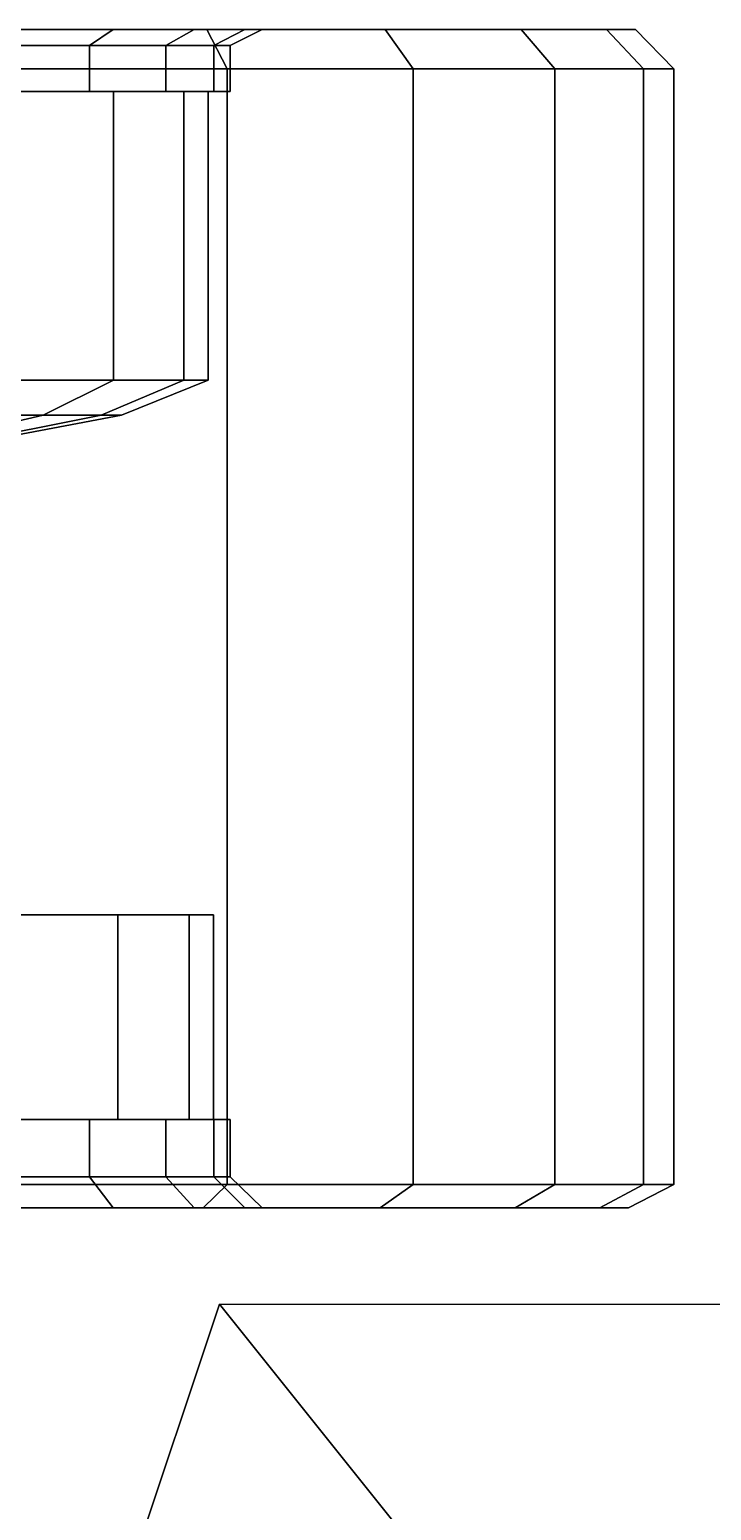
# Model space of a CAD drawing. Extents: x -11 to 118, y -54 to 30.
# Drawn here: x 14.93 to 18.79, y 21.83 to 30.22 of the extents above; entities that cross this region are included whole.
import ezdxf

# ---------------------------------------------------------------- set-up
doc = ezdxf.new("R2010")
doc.units = 0
doc.header["$MEASUREMENT"] = 0
for name, color, linetype in [('5', 5, 'CONTINUOUS'), ('CAR1', 7, 'CONTINUOUS'), ('TIRES', 19, 'CONTINUOUS')]:
    doc.layers.add(name, color=color, linetype=linetype)

msp = doc.modelspace()

# ---------------------------------------------------------------- linework, layer by layer
at = {"layer": '5', "linetype": 'Continuous'}
for points in [[(20, 18, 6), (16, 17, 6), (15, 20, 6), (16, 23, 6)], [(16, 23, 6), (16, 23, 5.5), (15, 20, 5.5), (15, 20, 6)], [(22, 23, 6), (22, 19, 6), (20, 18, 6), (16, 23, 6)]]:
    msp.add_3dface(points, dxfattribs=at)
at = {"layer": 'CAR1', "color": 7, "linetype": 'Continuous'}
for points in [[(14.6978, 30.1326, 2.5217), (14.6978, 29.8726, 2.5217), (15.2647, 29.8726, 2.9907), (15.2647, 30.1326, 2.9907)], [(15.2647, 30.1326, 7.0093), (15.2647, 29.8726, 7.0093), (14.6978, 29.8726, 7.4783), (14.6978, 30.1326, 7.4783)], [(15.2647, 30.1326, 2.9907), (15.2647, 29.8726, 2.9907), (15.6972, 29.8726, 3.5859), (15.6972, 30.1326, 3.5859)], [(15.6972, 30.1326, 6.4141), (15.6972, 29.8726, 6.4141), (15.2647, 29.8726, 7.0093), (15.2647, 30.1326, 7.0093)], [(15.6972, 30.1326, 3.5859), (15.6972, 29.8726, 3.5859), (15.968, 29.8726, 4.27), (15.968, 30.1326, 4.27)], [(15.968, 30.1326, 5.73), (15.968, 29.8726, 5.73), (15.6972, 29.8726, 6.4141), (15.6972, 30.1326, 6.4141)], [(15.968, 30.1326, 4.27), (15.968, 29.8726, 4.27), (16.0603, 29.8726, 5), (16.0603, 30.1326, 5)], [(16.0603, 30.1326, 5), (16.0603, 29.8726, 5), (15.968, 29.8726, 5.73), (15.968, 30.1326, 5.73)], [(14.7775, 28.2364, 2.7256), (14.7775, 29.8726, 2.7256), (15.3994, 29.8726, 3.3475), (15.3994, 28.2364, 3.3475)], [(14.7775, 29.8726, 2.7256), (14.8503, 29.8726, 2.6253), (15.4997, 29.8726, 3.2747), (15.3994, 29.8726, 3.3475)], [(15.3994, 28.2364, 6.6525), (15.3994, 29.8726, 6.6525), (14.7775, 29.8726, 7.2744), (14.7775, 28.2364, 7.2744)], [(15.3994, 29.8726, 6.6525), (15.4997, 29.8726, 6.7253), (14.8503, 29.8726, 7.3747), (14.7775, 29.8726, 7.2744)], [(15.3994, 28.2364, 3.3475), (15.3994, 29.8726, 3.3475), (15.7987, 29.8726, 4.1312), (15.7987, 28.2364, 4.1312)], [(15.3994, 29.8726, 3.3475), (15.4997, 29.8726, 3.2747), (15.9166, 29.8726, 4.093), (15.7987, 29.8726, 4.1312)], [(15.7987, 28.2364, 5.8688), (15.7987, 29.8726, 5.8688), (15.3994, 29.8726, 6.6525), (15.3994, 28.2364, 6.6525)], [(15.7987, 29.8726, 5.8688), (15.9166, 29.8726, 5.907), (15.4997, 29.8726, 6.7253), (15.3994, 29.8726, 6.6525)], [(15.7987, 28.2364, 4.1312), (15.7987, 29.8726, 4.1312), (15.9363, 29.8726, 5), (15.9363, 28.2364, 5)], [(15.7987, 29.8726, 4.1312), (15.9166, 29.8726, 4.093), (16.0603, 29.8726, 5), (15.9363, 29.8726, 5)], [(15.9363, 28.2364, 5), (15.9363, 29.8726, 5), (15.7987, 29.8726, 5.8688), (15.7987, 28.2364, 5.8688)], [(15.9363, 29.8726, 5), (16.0603, 29.8726, 5), (15.9166, 29.8726, 5.907), (15.7987, 29.8726, 5.8688)], [(14.4884, 28.0378, 3.1234), (14.7775, 28.2364, 2.7256), (15.3994, 28.2364, 3.3475), (15.0016, 28.0378, 3.6366)], [(15.0016, 28.0378, 6.3634), (15.3994, 28.2364, 6.6525), (14.7775, 28.2364, 7.2744), (14.4884, 28.0378, 6.8766)], [(15.0016, 28.0378, 3.6366), (15.3994, 28.2364, 3.3475), (15.7987, 28.2364, 4.1312), (15.331, 28.0378, 4.2832)], [(15.331, 28.0378, 5.7168), (15.7987, 28.2364, 5.8688), (15.3994, 28.2364, 6.6525), (15.0016, 28.0378, 6.3634)], [(15.331, 28.0378, 4.2832), (15.7987, 28.2364, 4.1312), (15.9363, 28.2364, 5), (15.4446, 28.0378, 5)], [(15.4446, 28.0378, 5), (15.9363, 28.2364, 5), (15.7987, 28.2364, 5.8688), (15.331, 28.0378, 5.7168)], [(13.9899, 27.8771, 3.8095), (14.4884, 28.0378, 3.1234), (15.0016, 28.0378, 3.6366), (14.3155, 27.8771, 4.1351)], [(14.3155, 27.8771, 5.8649), (15.0016, 28.0378, 6.3634), (14.4884, 28.0378, 6.8766), (13.9899, 27.8771, 6.1905)], [(14.3155, 27.8771, 4.1351), (15.0016, 28.0378, 3.6366), (15.331, 28.0378, 4.2832), (14.5245, 27.8771, 4.5453)], [(14.5245, 27.8771, 5.4547), (15.331, 28.0378, 5.7168), (15.0016, 28.0378, 6.3634), (14.3155, 27.8771, 5.8649)], [(14.5245, 27.8771, 4.5453), (15.331, 28.0378, 4.2832), (15.4446, 28.0378, 5), (14.5965, 27.8771, 5)], [(14.5965, 27.8771, 5), (15.4446, 28.0378, 5), (15.331, 28.0378, 5.7168), (14.5245, 27.8771, 5.4547)], [(13.9458, 25.2053, 5.5963), (15.4245, 25.2053, 6.6707), (14.7957, 25.2053, 7.2995), (13.7213, 25.2053, 5.8208)], [(13.7213, 25.2053, 4.1792), (14.7957, 25.2053, 2.7005), (15.4245, 25.2053, 3.3293), (13.9458, 25.2053, 4.4037)], [(14.0899, 25.2053, 5.3135), (15.8282, 25.2053, 5.8783), (15.4245, 25.2053, 6.6707), (13.9458, 25.2053, 5.5963)], [(13.9458, 25.2053, 4.4037), (15.4245, 25.2053, 3.3293), (15.8282, 25.2053, 4.1217), (14.0899, 25.2053, 4.6865)], [(14.1396, 25.2053, 5), (15.9673, 25.2053, 5), (15.8282, 25.2053, 5.8783), (14.0899, 25.2053, 5.3135)], [(14.0899, 25.2053, 4.6865), (15.8282, 25.2053, 4.1217), (15.9673, 25.2053, 5), (14.1396, 25.2053, 5)], [(15.4245, 25.2053, 6.6707), (15.4245, 24.0468, 6.6707), (14.7957, 24.0468, 7.2995), (14.7957, 25.2053, 7.2995)], [(14.7957, 25.2053, 2.7005), (14.7957, 24.0468, 2.7005), (15.4245, 24.0468, 3.3293), (15.4245, 25.2053, 3.3293)], [(15.8282, 25.2053, 5.8783), (15.8282, 24.0468, 5.8783), (15.4245, 24.0468, 6.6707), (15.4245, 25.2053, 6.6707)], [(15.4245, 25.2053, 3.3293), (15.4245, 24.0468, 3.3293), (15.8282, 24.0468, 4.1217), (15.8282, 25.2053, 4.1217)], [(15.9673, 25.2053, 5), (15.9673, 24.0468, 5), (15.8282, 24.0468, 5.8783), (15.8282, 25.2053, 5.8783)], [(15.8282, 25.2053, 4.1217), (15.8282, 24.0468, 4.1217), (15.9673, 24.0468, 5), (15.9673, 25.2053, 5)], [(15.2647, 24.0468, 7.0093), (15.2647, 23.7205, 7.0093), (14.6978, 23.7205, 7.4783), (14.6978, 24.0468, 7.4783)], [(14.6978, 24.0468, 2.5217), (14.6978, 23.7205, 2.5217), (15.2647, 23.7205, 2.9907), (15.2647, 24.0468, 2.9907)], [(15.4245, 24.0468, 6.6707), (15.4997, 24.0468, 6.7253), (14.8503, 24.0468, 7.3747), (14.7957, 24.0468, 7.2995)], [(14.7957, 24.0468, 2.7005), (14.8503, 24.0468, 2.6253), (15.4997, 24.0468, 3.2747), (15.4245, 24.0468, 3.3293)], [(15.6972, 24.0468, 6.4141), (15.6972, 23.7205, 6.4141), (15.2647, 23.7205, 7.0093), (15.2647, 24.0468, 7.0093)], [(15.2647, 24.0468, 2.9907), (15.2647, 23.7205, 2.9907), (15.6972, 23.7205, 3.5859), (15.6972, 24.0468, 3.5859)], [(15.8282, 24.0468, 5.8783), (15.9166, 24.0468, 5.907), (15.4997, 24.0468, 6.7253), (15.4245, 24.0468, 6.6707)], [(15.4245, 24.0468, 3.3293), (15.4997, 24.0468, 3.2747), (15.9166, 24.0468, 4.093), (15.8282, 24.0468, 4.1217)], [(15.968, 24.0468, 5.73), (15.968, 23.7205, 5.73), (15.6972, 23.7205, 6.4141), (15.6972, 24.0468, 6.4141)], [(15.6972, 24.0468, 3.5859), (15.6972, 23.7205, 3.5859), (15.968, 23.7205, 4.27), (15.968, 24.0468, 4.27)], [(15.9673, 24.0468, 5), (16.0603, 24.0468, 5), (15.9166, 24.0468, 5.907), (15.8282, 24.0468, 5.8783)], [(15.8282, 24.0468, 4.1217), (15.9166, 24.0468, 4.093), (16.0603, 24.0468, 5), (15.9673, 24.0468, 5)], [(16.0603, 24.0468, 5), (16.0603, 23.7205, 5), (15.968, 23.7205, 5.73), (15.968, 24.0468, 5.73)], [(15.968, 24.0468, 4.27), (15.968, 23.7205, 4.27), (16.0603, 23.7205, 5), (16.0603, 24.0468, 5)]]:
    msp.add_3dface(points, dxfattribs=at)
at = {"layer": 'TIRES', "linetype": 'Continuous'}
for points in [[(14.7416, 30.2225, 0.0245), (14.0883, 30.2225, 2.0353), (14.7953, 30.2225, 2.368), (15.9282, 30.2225, 0.5828)], [(15.9282, 30.2225, 9.4172), (14.7953, 30.2225, 7.632), (14.0883, 30.2225, 7.9647), (14.7416, 30.2225, 9.9755)], [(14.7953, 30.2225, 2.368), (14.6978, 30.1326, 2.5217), (15.2647, 30.1326, 2.9907), (15.3974, 30.2225, 2.8661)], [(15.3974, 30.2225, 7.1339), (15.2647, 30.1326, 7.0093), (14.6978, 30.1326, 7.4783), (14.7953, 30.2225, 7.632)], [(14.8087, 30.0002, -0.1818), (14.7416, 30.2225, 0.0245), (15.9282, 30.2225, 0.5828), (16.0444, 30.0002, 0.3997)], [(16.0444, 30.0002, 9.6003), (15.9282, 30.2225, 9.4172), (14.7416, 30.2225, 9.9755), (14.8087, 30.0002, 10.1818)], [(15.9282, 30.2225, 0.5828), (14.7953, 30.2225, 2.368), (15.3974, 30.2225, 2.8661), (16.9387, 30.2225, 1.4187)], [(16.9387, 30.2225, 8.5813), (15.3974, 30.2225, 7.1339), (14.7953, 30.2225, 7.632), (15.9282, 30.2225, 9.4172)], [(15.3974, 30.2225, 2.8661), (15.2647, 30.1326, 2.9907), (15.6972, 30.1326, 3.5859), (15.8567, 30.2225, 3.4982)], [(15.8567, 30.2225, 6.5018), (15.6972, 30.1326, 6.4141), (15.2647, 30.1326, 7.0093), (15.3974, 30.2225, 7.1339)], [(16.9387, 30.2225, 1.4187), (15.3974, 30.2225, 2.8661), (15.8567, 30.2225, 3.4982), (17.7095, 30.2225, 2.4797)], [(17.7095, 30.2225, 7.5203), (15.8567, 30.2225, 6.5018), (15.3974, 30.2225, 7.1339), (16.9387, 30.2225, 8.5813)], [(15.8567, 30.2225, 3.4982), (15.6972, 30.1326, 3.5859), (15.968, 30.1326, 4.27), (16.1443, 30.2225, 4.2248)], [(16.1443, 30.2225, 5.7752), (15.968, 30.1326, 5.73), (15.6972, 30.1326, 6.4141), (15.8567, 30.2225, 6.5018)], [(17.7095, 30.2225, 2.4797), (15.8567, 30.2225, 3.4982), (16.1443, 30.2225, 4.2248), (18.1922, 30.2225, 3.699)], [(18.1922, 30.2225, 6.301), (16.1443, 30.2225, 5.7752), (15.8567, 30.2225, 6.5018), (17.7095, 30.2225, 7.5203)], [(16.0444, 30.0002, 0.3997), (15.9282, 30.2225, 0.5828), (16.9387, 30.2225, 1.4187), (17.0967, 30.0002, 1.2703)], [(17.0967, 30.0002, 8.7297), (16.9387, 30.2225, 8.5813), (15.9282, 30.2225, 9.4172), (16.0444, 30.0002, 9.6003)], [(16.1443, 30.2225, 4.2248), (15.968, 30.1326, 4.27), (16.0603, 30.1326, 5), (16.2423, 30.2225, 5)], [(16.2423, 30.2225, 5), (16.0603, 30.1326, 5), (15.968, 30.1326, 5.73), (16.1443, 30.2225, 5.7752)], [(18.1922, 30.2225, 3.699), (16.1443, 30.2225, 4.2248), (16.2423, 30.2225, 5), (18.3566, 30.2225, 5)], [(18.3566, 30.2225, 5), (16.2423, 30.2225, 5), (16.1443, 30.2225, 5.7752), (18.1922, 30.2225, 6.301)], [(17.0967, 30.0002, 1.2703), (16.9387, 30.2225, 1.4187), (17.7095, 30.2225, 2.4797), (17.8995, 30.0002, 2.3752)], [(17.8995, 30.0002, 7.6248), (17.7095, 30.2225, 7.5203), (16.9387, 30.2225, 8.5813), (17.0967, 30.0002, 8.7297)], [(17.8995, 30.0002, 2.3752), (17.7095, 30.2225, 2.4797), (18.1922, 30.2225, 3.699), (18.4023, 30.0002, 3.645)], [(18.4023, 30.0002, 6.355), (18.1922, 30.2225, 6.301), (17.7095, 30.2225, 7.5203), (17.8995, 30.0002, 7.6248)], [(18.4023, 30.0002, 3.645), (18.1922, 30.2225, 3.699), (18.3566, 30.2225, 5), (18.5734, 30.0002, 5)], [(18.5734, 30.0002, 5), (18.3566, 30.2225, 5), (18.1922, 30.2225, 6.301), (18.4023, 30.0002, 6.355)], [(14.8087, 23.678, -0.1818), (14.8087, 30.0002, -0.1818), (16.0444, 30.0002, 0.3997), (16.0444, 23.678, 0.3997)], [(16.0444, 23.678, 9.6003), (16.0444, 30.0002, 9.6003), (14.8087, 30.0002, 10.1818), (14.8087, 23.678, 10.1818)], [(16.0444, 23.678, 0.3997), (16.0444, 30.0002, 0.3997), (17.0967, 30.0002, 1.2703), (17.0967, 23.678, 1.2703)], [(17.0967, 23.678, 8.7297), (17.0967, 30.0002, 8.7297), (16.0444, 30.0002, 9.6003), (16.0444, 23.678, 9.6003)], [(17.0967, 23.678, 1.2703), (17.0967, 30.0002, 1.2703), (17.8995, 30.0002, 2.3752), (17.8995, 23.678, 2.3752)], [(17.8995, 23.678, 7.6248), (17.8995, 30.0002, 7.6248), (17.0967, 30.0002, 8.7297), (17.0967, 23.678, 8.7297)], [(17.8995, 23.678, 2.3752), (17.8995, 30.0002, 2.3752), (18.4023, 30.0002, 3.645), (18.4023, 23.678, 3.645)], [(18.4023, 23.678, 6.355), (18.4023, 30.0002, 6.355), (17.8995, 30.0002, 7.6248), (17.8995, 23.678, 7.6248)], [(18.4023, 23.678, 3.645), (18.4023, 30.0002, 3.645), (18.5734, 30.0002, 5), (18.5734, 23.678, 5)], [(18.5734, 23.678, 5), (18.5734, 30.0002, 5), (18.4023, 30.0002, 6.355), (18.4023, 23.678, 6.355)], [(15.2647, 23.7205, 7.0093), (15.3974, 23.5456, 7.1339), (14.7953, 23.5456, 7.632), (14.6978, 23.7205, 7.4783)], [(14.6978, 23.7205, 2.5217), (14.7953, 23.5456, 2.368), (15.3974, 23.5456, 2.8661), (15.2647, 23.7205, 2.9907)], [(15.9075, 23.5456, 9.3845), (16.0444, 23.678, 9.6003), (14.8087, 23.678, 10.1818), (14.7297, 23.5456, 9.9387)], [(14.7297, 23.5456, 0.0613), (14.8087, 23.678, -0.1818), (16.0444, 23.678, 0.3997), (15.9075, 23.5456, 0.6155)], [(15.6972, 23.7205, 6.4141), (15.8567, 23.5456, 6.5018), (15.3974, 23.5456, 7.1339), (15.2647, 23.7205, 7.0093)], [(15.2647, 23.7205, 2.9907), (15.3974, 23.5456, 2.8661), (15.8567, 23.5456, 3.4982), (15.6972, 23.7205, 3.5859)], [(15.968, 23.7205, 5.73), (16.1443, 23.5456, 5.7752), (15.8567, 23.5456, 6.5018), (15.6972, 23.7205, 6.4141)], [(15.6972, 23.7205, 3.5859), (15.8567, 23.5456, 3.4982), (16.1443, 23.5456, 4.2248), (15.968, 23.7205, 4.27)], [(16.9104, 23.5456, 8.5548), (17.0967, 23.678, 8.7297), (16.0444, 23.678, 9.6003), (15.9075, 23.5456, 9.3845)], [(15.9075, 23.5456, 0.6155), (16.0444, 23.678, 0.3997), (17.0967, 23.678, 1.2703), (16.9104, 23.5456, 1.4452)], [(16.0603, 23.7205, 5), (16.2423, 23.5456, 5), (16.1443, 23.5456, 5.7752), (15.968, 23.7205, 5.73)], [(15.968, 23.7205, 4.27), (16.1443, 23.5456, 4.2248), (16.2423, 23.5456, 5), (16.0603, 23.7205, 5)], [(17.6755, 23.5456, 7.5017), (17.8995, 23.678, 7.6248), (17.0967, 23.678, 8.7297), (16.9104, 23.5456, 8.5548)], [(16.9104, 23.5456, 1.4452), (17.0967, 23.678, 1.2703), (17.8995, 23.678, 2.3752), (17.6755, 23.5456, 2.4983)], [(18.1547, 23.5456, 6.2914), (18.4023, 23.678, 6.355), (17.8995, 23.678, 7.6248), (17.6755, 23.5456, 7.5017)], [(17.6755, 23.5456, 2.4983), (17.8995, 23.678, 2.3752), (18.4023, 23.678, 3.645), (18.1547, 23.5456, 3.7086)], [(18.3179, 23.5456, 5), (18.5734, 23.678, 5), (18.4023, 23.678, 6.355), (18.1547, 23.5456, 6.2914)], [(18.1547, 23.5456, 3.7086), (18.4023, 23.678, 3.645), (18.5734, 23.678, 5), (18.3179, 23.5456, 5)], [(14.7953, 23.5456, 7.632), (15.9075, 23.5456, 9.3845), (14.7297, 23.5456, 9.9387), (14.0883, 23.5456, 7.9647)], [(14.0883, 23.5456, 2.0353), (14.7297, 23.5456, 0.0613), (15.9075, 23.5456, 0.6155), (14.7953, 23.5456, 2.368)], [(15.3974, 23.5456, 7.1339), (16.9104, 23.5456, 8.5548), (15.9075, 23.5456, 9.3845), (14.7953, 23.5456, 7.632)], [(14.7953, 23.5456, 2.368), (15.9075, 23.5456, 0.6155), (16.9104, 23.5456, 1.4452), (15.3974, 23.5456, 2.8661)], [(15.8567, 23.5456, 6.5018), (17.6755, 23.5456, 7.5017), (16.9104, 23.5456, 8.5548), (15.3974, 23.5456, 7.1339)], [(15.3974, 23.5456, 2.8661), (16.9104, 23.5456, 1.4452), (17.6755, 23.5456, 2.4983), (15.8567, 23.5456, 3.4982)], [(16.1443, 23.5456, 5.7752), (18.1547, 23.5456, 6.2914), (17.6755, 23.5456, 7.5017), (15.8567, 23.5456, 6.5018)], [(15.8567, 23.5456, 3.4982), (17.6755, 23.5456, 2.4983), (18.1547, 23.5456, 3.7086), (16.1443, 23.5456, 4.2248)], [(16.2423, 23.5456, 5), (18.3179, 23.5456, 5), (18.1547, 23.5456, 6.2914), (16.1443, 23.5456, 5.7752)], [(16.1443, 23.5456, 4.2248), (18.1547, 23.5456, 3.7086), (18.3179, 23.5456, 5), (16.2423, 23.5456, 5)]]:
    msp.add_3dface(points, dxfattribs=at)

doc.saveas('drawing.dxf')
